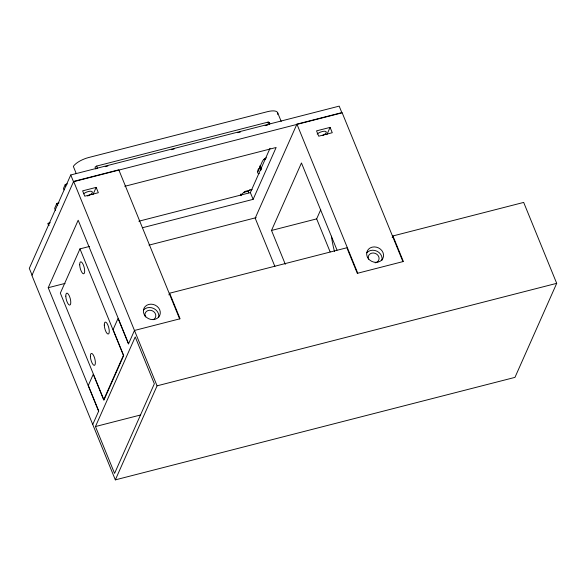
<?xml version="1.0" encoding="UTF-8"?>
<svg xmlns="http://www.w3.org/2000/svg" width="586" height="586" viewBox="0 0 586 586"><rect width="100%" height="100%" fill="white"/><g stroke="black" fill="none" stroke-linecap="round" stroke-linejoin="round"><path stroke-width="0.88" d="M259.276 173.698A7.406 2.688 -22.2 0 1 257.767 171.735L258.221 169.178M59.003 202.837L56.857 203.386L54.645 208.367L55.516 210.499M67.397 183.916L65.251 184.473L63.486 188.45L64.064 189.871M70.752 174.972L73.506 181.719L341.938 112.871L339.184 106.132L70.752 174.972L29.3 268.381L32.054 275.127M179.631 318.887L118.797 169.823L73.646 181.404L31.908 275.442L115.339 479.868L514.969 377.377L556.7 283.338L523.679 202.419L392.935 235.953L392.195 237.608M98.631 411.226L48.228 287.719L78.18 220.233L128.583 343.74M92.954 194.625L96.17 187.388L82.619 190.86L84.794 196.185L98.338 192.713L96.17 187.388M79.974 248.882L60.336 293.139L103.788 399.608L123.426 355.358L79.974 248.882L89.526 246.435M92.742 424.506L98.734 411.006L88.303 385.456L93.262 374.278L103.861 400.26L123.697 355.563L113.098 329.581L118.057 318.41L128.481 343.96L134.472 330.467L180.078 318.769L169.654 293.212L346.875 247.761L357.299 273.318L403.358 261.502L392.935 235.953M95.459 426.549L135.227 336.935L154.345 383.786L114.578 473.4L95.459 426.549L140.647 414.961M168.915 294.875L169.654 293.212M115.339 479.868L157.07 385.83L73.646 181.404M257.767 171.735L262.433 161.223A7.406 2.688 -22.2 0 1 266.418 157.824M142.464 227.734L253.123 199.35L250.369 192.611L270.043 148.273M253.123 199.35L276.138 147.482L124.767 186.304M402.912 261.62L342.078 112.556L296.919 124.137L255.188 218.175L274.893 266.454M285.316 264.293L271.508 230.452L301.46 162.967L337.016 250.105M326.871 134.634L330.086 127.396L316.535 130.868L318.711 136.194L332.255 132.722L330.086 127.396M330.13 251.87L316.667 218.871L320.732 209.707M97.335 168.497L96.778 166.036L268.154 122.078L269.267 122.408L269.831 123.778M240.399 195.182L245.16 191.366L252.178 189.564M243.739 192.376L248.127 191.248L250.171 189.615M96.778 166.036L95.035 167.098L95.826 169.024M267.502 122.862L269.267 122.408M105.224 166.68L107.875 165.999M171.493 149.686L174.145 149.005M237.762 132.685L240.414 132.011M265.15 125.66L267.802 124.986M263.422 159.429L265.597 158.872A5.384 1.773 75.6 0 1 264.323 159.209M48.894 225.39A13.932 5.062 -22.2 0 1 48.118 223.273L50.279 222.724M138.831 221.215L250.369 192.611M148.991 245.131L256.192 217.64M48.228 287.719L65.053 283.404M271.508 230.452L316.667 218.871M157.07 385.83L556.7 283.338M260.704 170.094L260.66 168.841L258.748 168.636M269.406 124.503L268.154 122.078M296.919 124.137L357.753 273.201M277.581 112.534L281.207 121.419M260.074 165.464L261.29 168.453A24.136 21.037 23.9 0 0 261.73 168.145M259.752 166.622L260.66 168.841M248.127 191.248L248.779 192.853M240.553 194.076L241.205 195.673M65.251 184.473L65.903 186.07M56.857 203.386L57.721 205.518M48.118 223.273L48.982 225.405M260.858 170.094L260.814 168.827A12.504 4.542 -22.2 0 1 261.59 168.761M277.61 114.395A14.071 5.113 -22.2 0 0 267.421 111.684L88.603 157.546A14.071 5.113 -22.2 0 0 73.338 166.417L75.946 172.804A14.071 5.113 -22.2 0 0 75.543 173.544M261.129 168.951A4.08 1.472 -45.1 0 1 260.404 169.317M83.6 193.739A5.53 2.007 -22.2 0 1 91.951 191.49A5.53 2.007 -22.2 0 1 87.563 196.032M143.497 310.089A8.644 7.53 23.9 0 1 153.803 308.514A8.644 7.53 23.9 0 1 158.645 317.597M145.482 316.945A5.552 4.842 23.9 0 1 147.811 310.617A5.552 4.842 23.9 0 1 155.092 313.202A5.552 4.842 23.9 0 1 153.21 319.692M317.158 134.026A5.53 2.007 -22.2 0 1 325.501 131.345A5.53 2.007 -22.2 0 1 322.49 135.615M366.77 252.822A8.644 7.53 23.9 0 1 377.084 251.248A8.644 7.53 23.9 0 1 381.925 260.338M368.565 259.254A5.552 4.842 23.9 0 1 371.839 253.123A5.552 4.842 23.9 0 1 378.834 256.939A5.552 4.842 23.9 0 1 375.135 262.843M334.474 251.431A40.734 13.412 75.6 0 1 331.449 236.151M144.991 315.781A8.644 7.53 23.9 0 0 159.575 315.737A8.644 7.53 23.9 0 0 150.946 304.171A8.644 7.53 23.9 0 0 144.991 315.781M368.272 258.521A8.644 7.53 23.9 0 0 382.856 258.47A8.644 7.53 23.9 0 0 374.227 246.911A8.644 7.53 23.9 0 0 368.272 258.521M65.8 296.135A6.175 2.029 75.6 0 0 69.661 305.123A6.175 2.029 75.6 0 0 69.419 296.113A6.175 2.029 75.6 0 0 65.8 296.135M79.696 264.821A6.175 2.029 75.6 0 0 83.556 273.816A6.175 2.029 75.6 0 0 83.315 264.806A6.175 2.029 75.6 0 0 79.696 264.821M104.286 325.091A6.175 2.029 75.6 0 0 108.146 334.079A6.175 2.029 75.6 0 0 107.905 325.069A6.175 2.029 75.6 0 0 104.286 325.091M90.398 356.398A6.175 2.029 75.6 0 0 94.251 365.386A6.175 2.029 75.6 0 0 94.009 356.376A6.175 2.029 75.6 0 0 90.398 356.398"/></g></svg>
